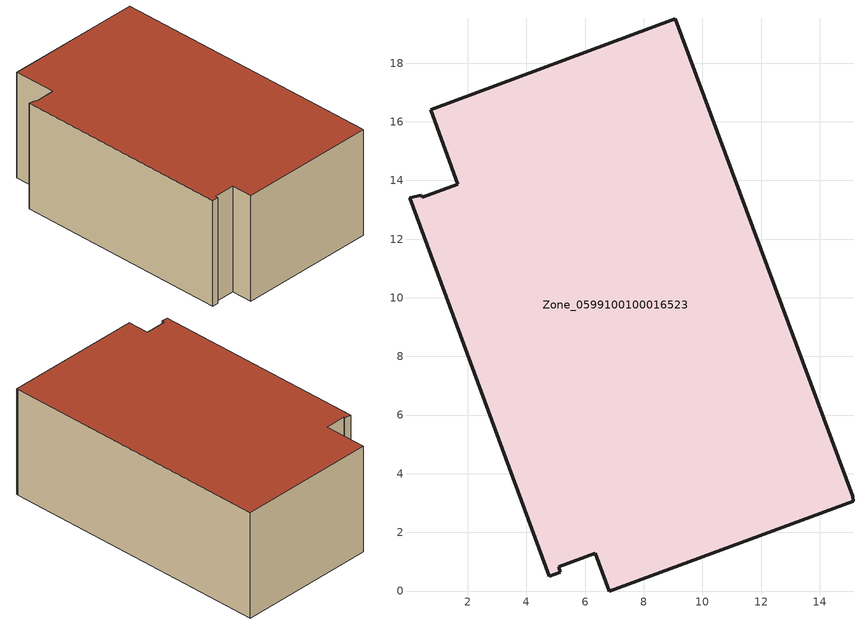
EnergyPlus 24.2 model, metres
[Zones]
Zone_0599100100016523
 floor ground (C_G): 15.12,3.23 15.13,3.07 6.82,0 6.35,1.28 5.09,0.82 5.15,0.64 4.77,0.51 0.01,13.41 0.41,13.5 0.44,13.43 1.66,13.88 0.73,16.41 9.08,19.51 z0
 wall outside (C_F): 5.09,0.82 6.35,1.28 6.82,0 15.13,3.07 15.12,3.23 9.08,19.51 0.73,16.41 1.66,13.88 0.44,13.43 0.41,13.5 0.01,13.41 4.77,0.51 5.15,0.64 5.09,0.82 z0:6.91
 roof outside (C_R): 6.82,0 15.13,3.07 15.12,3.23 9.08,19.51 0.73,16.41 1.66,13.88 0.44,13.43 0.41,13.5 0.01,13.41 4.77,0.51 5.15,0.64 5.09,0.82 6.35,1.28 z6.91
[BUILDING]
Pand.0599100100016523: North Axis=0; Terrain=City; Loads Convergence Tolerance Value=0.04; Temperature Convergence Tolerance Value=0.4; Solar Distribution=FullExterior; Maximum Number of Warmup Days=25; Minimum Number of Warmup Days=1
[Site:Location]
Rotterdam.The.Hague.AP_ZH_NLD Design_Conditions: Latitude=51.96; Longitude=4.45; Time Zone=1; Elevation=-4.5
[SITE:GROUNDTEMPERATURE:BUILDINGSURFACE]
18, 18, 18, 18, 18, 18, 18, 18, 18, 18, 18, 18
[MATERIAL] Thermal Absorptance=0.9; Solar Absorptance=0.7; Visible Absorptance=0.7
Name | Roughness | Thickness | Conductivity | Density | Specific Heat
G.D.2015-2018 | MediumSmooth | 0.15 | 0.0428571 | 540 | 1210
F.D.2015-2018 | Rough | 0.3 | 0.0666667 | 1920 | 840
R.D.2015-2018 | MediumRough | 0.2 | 0.0333333 | 1500 | 1000
[CONSTRUCTION]
C_G: G.D.2015-2018
C_F: F.D.2015-2018
C_R: R.D.2015-2018
[ZONE]
Zone_0599100100016523: Type=1; Multiplier=1; Ceiling Height=Autocalculate; Volume=Autocalculate; Floor Area=autocalculate; Part of Total Floor Area=Yes
[ZONEINFILTRATION:DESIGNFLOWRATE]
Infil_Zone_0599100100016523: Zone or ZoneList or Space or SpaceList=Zone_0599100100016523; Schedule=AlwaysOn; Design Flow Rate Calculation Method=Flow/Area; Flow Rate per Floor Area=0.0021; Constant Term Coefficient=1; Temperature Term Coefficient=0; Velocity Term Coefficient=0; Velocity Squared Term Coefficient=0
[HVACTEMPLATE:ZONE:IDEALLOADSAIRSYSTEM]
Zone_0599100100016523: Maximum Heating Supply Air Temperature=50; Minimum Cooling Supply Air Temperature=13; Maximum Heating Supply Air Humidity Ratio=0.0156; Minimum Cooling Supply Air Humidity Ratio=0.0077; Heating Limit=NoLimit; Cooling Limit=NoLimit; Dehumidification Control Type=ConstantSensibleHeatRatio; Cooling Sensible Heat Ratio=0.7; Dehumidification Setpoint=60; Humidification Control Type=None; Humidification Setpoint=30; Outdoor Air Method=None; Outdoor Air Flow Rate per Person=0.00944; Outdoor Air Flow Rate per Zone Floor Area=0; Outdoor Air Flow Rate per Zone=0; Demand Controlled Ventilation Type=None; Outdoor Air Economizer Type=NoEconomizer; Heat Recovery Type=None; Sensible Heat Recovery Effectiveness=0.7; Latent Heat Recovery Effectiveness=0.65
[ZONECONTROL:THERMOSTAT]
ThermostatControl_Zone_0599100100016523: Zone or ZoneList=Zone_0599100100016523; Control Type Schedule=DualSetpointControlType; Control 1=Thermostat_Zone_0599100100016523; Temperature Difference Between Cutout And Setpoint=0
[THERMOSTATSETPOINT:DUALSETPOINT]
Thermostat_Zone_0599100100016523: Heating Setpoint Temperature Schedule=HeatingSetpoint_Zone_0599100100016523; Cooling Setpoint Temperature Schedule=CoolingSetpoint_Zone_0599100100016523
[SCHEDULE:COMPACT]
HeatingSetpoint_Zone_0599100100016523: Through: 12/31, For: AllDays, Until: 24:00, 21
CoolingSetpoint_Zone_0599100100016523: Through: 12/31, For: AllDays, Until: 24:00, 24
DualSetpointControlType: Through: 12/31, For: AllDays, Until: 24:00, 4
AlwaysOn: Through: 12/31, For: AllDays, Until: 24:00, 1
